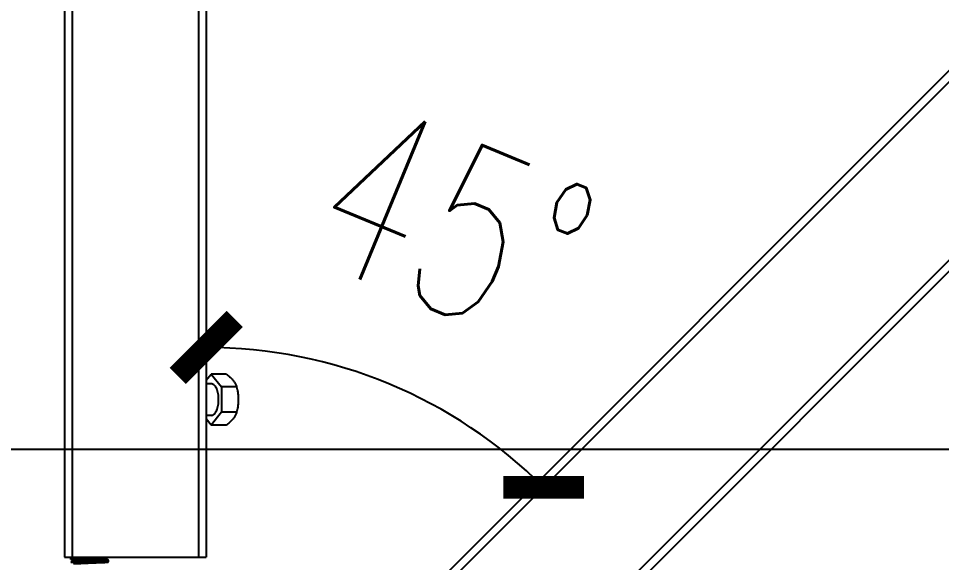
# Model space of a CAD drawing. Extents: x 1635833 to 4277885, y 16914845 to 35313750.
# Drawn here: x 2209454 to 2211157, y 17883412 to 17884416 of the extents above; entities that cross this region are included whole.
import ezdxf

# ---------------------------------------------------------------- set-up
doc = ezdxf.new("R2010")
doc.units = 0
doc.header["$LTSCALE"] = 1000
doc.header["$MEASUREMENT"] = 0
doc.layers.get('Defpoints').update_dxf_attribs({"color": 250})
for name, color, linetype in [('02___PRT_ALL_AXES', 7, 'Continuous'), ('JZ_0', 7, 'Continuous'), ('图框', 4, 'Continuous')]:
    doc.layers.add(name, color=color, linetype=linetype)
doc.styles.add('DIM_FONT', font='SIMPLEX', dxfattribs={"width": 0.7, "bigfont": 'GBCBIG'})
doc.dimstyles.new('DIMN150', dxfattribs={"dimscale": 1.5, "dimtxt": 300, "dimasz": 100, "dimexe": 250, "dimexo": 300, "dimgap": 150, "dimtad": 1, "dimdec": 0, "dimzin": 0, "dimdsep": 46, "dimtxsty": 'DIM_FONT', "dimblk": 'ARCHTICK', "dimcen": 0.09, "dimclrt": 7, "dimazin": 2, "dimtfac": 1, "dimtdec": 0, "dimtix": 1, "dimtmove": 2, "dimatfit": 3, "dimldrblk": 'ARCHTICK', "dimfxl": 0, "dimtolj": 1, "dimtzin": 0, "dimarcsym": 0})

# ---------------------------------------------------------------- blocks, each defined once
blk = doc.blocks.new('_ArchTick')
at = {"color": 0, "linetype": 'ByBlock', "const_width": 0.4}
blk.add_lwpolyline([(-0.5, -0.5), (0.5, 0.5)], dxfattribs=at)
blk = doc.blocks.new('*D26')
at = {"layer": 'Defpoints', "color": 0, "linetype": 'Continuous'}
for p in [(-3643696.658795173, 1109066.101409193), (-3647237.641766723, 1108888.496462017), (-3646608.942197162, 1106614.058034815), (-3647237.641766723, 1106229.850958012), (-3647033.563414936, 1105729.196789424)]:
    blk.add_point(p, dxfattribs=at)
at = {"layer": '图框', "color": 0, "linetype": 'Continuous', "lineweight": -2}
blk.add_arc((-3647237.641766723, 1105525.118437636), 1257.399139123694, 45.00000000005411, 89.99999999999945, dxfattribs=at)
at = {"layer": '图框', "color": 0, "linetype": 'Continuous', "lineweight": -2, "xscale": 150, "yscale": 150, "zscale": 150}
for p, rotation in [((-3647237.641766723, 1106782.51757676), 179.9999999999994), ((-3646348.526308791, 1106414.23389557), 315.0000000000541)]:
    blk.add_blockref('_ArchTick', p, dxfattribs=dict(at, rotation=rotation))
at = {"layer": '图框', "color": 7, "linetype": 'Continuous', "insert": (-3646584.248403746, 1107102.5495561), "char_height": 450, "attachment_point": 5, "rotation": 337.5000000000264, "style": 'DIM_FONT'}
blk.add_mtext('\\A1;45°', dxfattribs=at)
blk = doc.blocks.new('抗震大样1')
at = {"color": 2, "linetype": 'Continuous'}
for p, q in [((2821.165149223525, -3571.264648917597), (6158.06976894103, -234.3600292024203)), ((6172.756849152967, -249.0471093629021), (2835.852229389828, -3585.951729132095)), ((2257.901853601448, -426.6520565391984), (2257.901853601448, -3085.297560543753)), ((2278.672521600034, -426.6520565391984), (2278.672521600034, -3085.297560543753)), ((2611.003209599759, -426.6520565391984), (2611.003209599759, -3085.297560543753)), ((2631.773877603002, -426.6520565391984), (2631.773877603002, -3085.297560543753)), ((6407.75013221195, -484.0403924677521), (3070.845512493979, -3820.945012193872)), ((6422.437212422956, -498.7274726380128), (3085.532592660282, -3835.632092407206)), ((2257.901853601448, -3085.297560543753), (2631.773877603002, -3085.297560543753))]:
    blk.add_line(p, q, dxfattribs=at)
at = {"color": 6, "linetype": 'Continuous'}
for p, q in [((2631.773877603002, -2618.97853486822), (2644.9869394782, -2602.729276268976)), ((2644.9869394782, -2602.729276268976), (2672.290405791719, -2636.306738412008)), ((2672.290405791719, -2636.306738412008), (2672.290405791719, -2703.461662676418)), ((2644.9869394782, -2737.039124776376), (2631.773877603002, -2720.789866175735)), ((2672.290405791719, -2703.461662676418), (2644.9869394782, -2737.039124776376))]:
    blk.add_line(p, q, dxfattribs=at)
at = {"color": 133, "linetype": 'Continuous'}
for p, q in [((2274.636346202344, -3086.671282503521), (2274.518388000317, -3086.807758345734)), ((2274.659432965796, -3086.458068980835), (2274.543066464365, -3086.640966016334)), ((2277.009534392972, -3085.297560543753), (2275.683763256762, -3086.065090979682)), ((2367.907552365679, -3088.209316705586), (2367.899525334593, -3088.370994710131)), ((2374.099636197556, -3092.902482903097), (2368.328203757294, -3089.561410923256)), ((2368.328251363244, -3088.208211829886), (2373.355968021322, -3085.297560543753)), ((2368.461458018515, -3089.715651869774), (2368.461458018515, -3088.053998426534)), ((2274.636397464201, -3091.098397432361), (2280.407731038053, -3094.439412229462)), ((2280.407778643072, -3095.792611322831), (2275.683763256762, -3098.527491780696)), ((2279.896487839054, -3090.247916640714), (2282.61174172163, -3089.815774173243)), ((2280.274524339009, -3094.285198826576), (2280.274524339009, -3095.946852259105)), ((2280.548761215527, -3095.663172800094), (2280.376234316267, -3095.741902801907)), ((2368.844931157771, -3093.765043970896), (2366.328872138634, -3094.170083259232)), ((2367.903317808639, -3089.754073239397), (2367.899525334593, -3090.032648153137)), ((2374.099584935233, -3097.329597833566), (2374.217594399583, -3097.193092339905))]:
    blk.add_line(p, q, dxfattribs=at)
for points, start_tangent, end_tangent in [([(2276.511514468584, -3086.244988063583), (2274.659432965331, -3086.458068981534)], (-0.9993642298234486, 0.03565299635915054), (-0.7269935813723198, -0.6866442547953404)), ([(2282.354570818134, -3085.680511970073), (2276.511514468584, -3086.244988063583)], (-0.9891021260804929, -0.1472310571280695), (-0.9993642295143937, 0.03565300502205154)), ([(2367.899525335524, -3088.370994711295), (2363.316807985771, -3089.021704883547), (2354.579511878546, -3089.672415023204), (2342.619623865001, -3090.323125150986), (2328.712877050973, -3090.973835324636), (2314.342671491671, -3091.624545464525), (2301.041843235493, -3092.275255634449), (2290.229160342831, -3092.925965774339), (2283.057986314874, -3093.576675903983), (2280.293253461365, -3094.227386078099), (2280.311099286657, -3094.255788885523)], (-0.1066242987303269, -0.9942993809312495), (0.6266421187012764, -0.7793071634917618)), ([(2282.611741722561, -3089.815774173243), (2291.881260729861, -3089.254179876531), (2303.76299885381, -3088.691485533724), (2317.426581963897, -3088.123382055433), (2331.534928889479, -3087.560136701446), (2345.17152886698, -3086.992413619068), (2357.030858055223, -3086.429145157803), (2366.328872140497, -3085.861816052115)], (0.9892122980300784, 0.1464890078676609), (0.9890802282052291, 0.1473780925833003)), ([(2366.328872140497, -3085.861816052115), (2372.191466995981, -3085.295846305788)], (0.9890802280233728, 0.1473780938037712), (0.9993470675303122, -0.03613085410789418)), ([(2274.518388001248, -3090.961891937535), (2276.586683264468, -3090.3885345608)], (0, 1), (0.9992127434516894, -0.0396723244056648)), ([(2282.611741722561, -3098.124041371513), (2276.586683264468, -3098.696801767452), (2274.541779469699, -3099.104468823876)], (-0.9892122980532277, -0.1464890077113377), (-0.2951661859743266, -0.9554459286937014)), ([(2276.586683264468, -3090.3885345608), (2279.896487840451, -3090.247916640947)], (0.9992127434094259, -0.03967232547014375), (0.991836500462954, 0.1275161023141811)), ([(2367.899525335524, -3090.032648154534), (2363.316807985771, -3090.683358324459), (2354.579511878546, -3091.334068454336), (2342.619623865001, -3091.984778593993), (2328.712877050973, -3092.635488766013), (2314.342671491671, -3093.286198893795), (2301.041843235493, -3093.936909080017), (2290.229160342831, -3094.587619209662), (2283.057986314874, -3095.238329337444), (2280.548761214595, -3095.66317280056)], (-0.1066242990359484, -0.994299380898476), (-0.9410888897478106, -0.3381592843516694)), ([(2282.367382577155, -3102.296099605272), (2291.621565651149, -3101.730244418606), (2303.430214911699, -3101.168452176964), (2317.058000939433, -3100.600600433303), (2331.148953006603, -3100.038047580281), (2344.823883258738, -3099.470009025652), (2356.696055158041, -3098.9091128828), (2366.026644878555, -3098.346300021512)], (0.9890794376608117, 0.1473833979679282), (0.9892603353209716, 0.1461642533612068)), ([(2366.328872140497, -3094.170083259), (2357.030858055223, -3094.737412366085), (2345.17152886698, -3095.300680803834), (2331.534928889479, -3095.868403898086), (2317.426581963897, -3096.431649253704), (2303.76299885381, -3096.999752740376), (2291.881260729861, -3097.562447087374), (2282.611741722561, -3098.124041371513)], (-0.9890802282052291, -0.1473780925833003), (-0.9892122980300784, -0.1464890078676609)), ([(2366.026644878555, -3098.346300021512), (2372.133241542615, -3097.76868681144), (2374.194458284415, -3097.358597430633)], (0.9892603348605077, 0.1461642564776912), (0.2923153889180546, 0.9563219716192275)), ([(2372.20434161555, -3093.604582620785), (2368.84493115684, -3093.765043971362)], (-0.9993265094233573, 0.03669506184391327), (-0.9909766275925639, -0.1340347849077581)), ([(2374.217594399117, -3093.038958748337), (2372.20434161555, -3093.604582620785)], (0, -1), (-0.9993265094533295, 0.0366950610276707))]:
    blk.add_spline(points, degree=3, dxfattribs=dict(at, start_tangent=start_tangent, end_tangent=end_tangent))
at = {"layer": '02___PRT_ALL_AXES', "color": 6, "linetype": 'Continuous'}
for p, q in [((2684.415098208934, -2602.729276268976), (2644.9869394782, -2602.729276268976)), ((2644.9869394782, -2628.342864547856), (2631.773877603002, -2628.342864547856)), ((2711.718564519193, -2636.306738412008), (2672.290405791719, -2636.306738412008)), ((2644.9869394782, -2711.425536539406), (2631.773877603002, -2711.425536539406)), ((2711.718564519193, -2703.461662676418), (2672.290405791719, -2703.461662676418)), ((2684.415098208934, -2737.039124776376), (2644.9869394782, -2737.039124776376))]:
    blk.add_line(p, q, dxfattribs=at)
at = {"layer": '02___PRT_ALL_AXES', "color": 133, "linetype": 'Continuous'}
for p, q in [((2274.518388000317, -3090.961891939165), (2274.518388000317, -3086.807758345734)), ((2374.217594399583, -3097.193092339905), (2374.217594399583, -3093.03895874531))]:
    blk.add_line(p, q, dxfattribs=at)
at = {"layer": '02___PRT_ALL_AXES', "color": 6, "linetype": 'Continuous'}
for points, start_tangent, end_tangent in [([(2684.415098208468, -2602.729276270373), (2688.900138085708, -2606.230606758036), (2692.919808113482, -2609.60731827165), (2696.539257905912, -2612.924574112985), (2699.783846111037, -2616.22261252068), (2702.653260144871, -2619.518007772509)], (0.797733457845802, -0.6030102239874382), (0.6308956975837421, -0.7758676554479659)), ([(2702.653260144871, -2619.518007772509), (2705.142757426016, -2622.812858007615), (2707.261641396675, -2626.110592464218), (2709.037200930994, -2629.428008616669), (2710.509455333464, -2632.805548954755), (2711.718564518727, -2636.306738413172)], (0.6308952931440172, -0.7758679843173868), (0.290312617461952, -0.9569318597174987)), ([(2644.986939477734, -2711.425536539406), (2648.570510016289, -2710.718216330511), (2652.032046360429, -2708.620342716342), (2655.253670059144, -2705.20335621899), (2658.125672571827, -2700.583618271165), (2660.550251255278, -2694.918448446086), (2662.444840011653, -2688.400767352898), (2663.744920946192, -2681.252526763361), (2664.40622129431, -2673.71715144976), (2664.40622129431, -2666.051249598153), (2663.744920946192, -2658.515874326695), (2662.444840011653, -2651.367633736692), (2660.550251255278, -2644.849952599267), (2658.125672571827, -2639.184782814467), (2655.253670059144, -2634.565044826362), (2652.032046360429, -2631.148058327381), (2648.570510016289, -2629.050184713444), (2644.986939477734, -2628.342864546692)], (1, 0), (-1, 0)), ([(2711.718564518727, -2636.306738413172), (2713.356502385344, -2643.309399386402), (2713.753273325507, -2645.240981534589)], (0.2469882848062499, -0.9690184658552524), (0.1950651251616139, -0.9807902920327485)), ([(2713.753273325507, -2645.240981534589), (2714.630404216703, -2650.062822439708), (2715.552432033699, -2656.69733413239), (2716.115224913228, -2663.293410905637), (2716.304992922582, -2669.884200546192)], (0.195065125370445, -0.9807902919912149), (0, -1)), ([(2714.146792236716, -2647.221861775964), (2714.226746305358, -2647.628692198545), (2715.374702036381, -2654.832250611391), (2716.071421817876, -2662.293298543198), (2716.304992964957, -2669.884201039094)], (0.1948118403599862, -0.9808406327510885), (0, -1)), ([(2716.304992922582, -2669.884200546192), (2716.115286685526, -2676.47391383932), (2715.552622209769, -2683.069379797438), (2714.630629413296, -2689.704209144693), (2713.753247606102, -2694.527548868908)], (-7.098577909573665e-07, -0.9999999999997482), (-0.1950659633896004, -0.9807901253208493)), ([(2716.304992964957, -2669.884201039094), (2716.071421735454, -2677.475103373639), (2715.374701953493, -2684.936151188798), (2714.226746224798, -2692.139709430747), (2714.146792236716, -2692.546539269853)], (-6.541805192882833e-07, -0.9999999999997862), (-0.194811829087033, -0.9808406349900909)), ([(2713.753247606102, -2694.527548868908), (2713.356441983487, -2696.459286878351), (2711.718564518727, -2703.461662676884)], (-0.1950659645730812, -0.9807901250854709), (-0.2469882860032349, -0.9690184655501587)), ([(2702.65325956326, -2720.250394015573), (2699.784345273394, -2723.545250616036), (2696.540133843664, -2726.842983525945), (2692.920590008143, -2730.160398141248), (2688.89996161731, -2733.537936944515), (2684.415098208468, -2737.039124777541)], (-0.6308963610814093, -0.7758671159252954), (-0.7977334587894406, -0.6030102227390811)), ([(2711.718564518727, -2703.461662676884), (2710.509400413372, -2706.962993162451), (2709.037533969153, -2710.339704680024), (2707.262139853556, -2713.656960519264), (2705.143137448002, -2716.954998929054), (2702.65325956326, -2720.250394015573)], (-0.2903126187082214, -0.9569318593394073), (-0.6308956978934643, -0.7758676551961158))]:
    blk.add_spline(points, degree=3, dxfattribs=dict(at, start_tangent=start_tangent, end_tangent=end_tangent))
at = {"layer": '图框', "linetype": 'Continuous'}
dim = blk.add_angular_dim_2l(base=(3260.473447164055, -2701.090483741136), line1=((6172.756849152967, -249.0471093629021), (2835.852229389828, -3585.951729132095)), line2=((2631.773877603002, -426.6520565391984), (2631.773877603002, -3085.297560543753)), dimstyle='DIMN150', dxfattribs=at)
dim.commit()
dim.dimension.update_dxf_attribs({"geometry": '*D26', "text_midpoint": (3285.167240580078, -2212.598962455522), "insert": (3649869.415644326, -1109315.148518556)})

msp = doc.modelspace()

# ---------------------------------------------------------------- linework, layer by layer
at = {"layer": 'JZ_0', "color": 8}
msp.add_line((2207006.753057112, 17883621.31543197), (2224239.741595403, 17883621.31543197), dxfattribs=at)

# ---------------------------------------------------------------- block references
at = {"xscale": 0.7, "yscale": 0.7, "zscale": 0.7}
msp.add_blockref('抗震大样1', (2207958.033858371, 17885581.71706331), dxfattribs=at)

doc.saveas('drawing.dxf')
